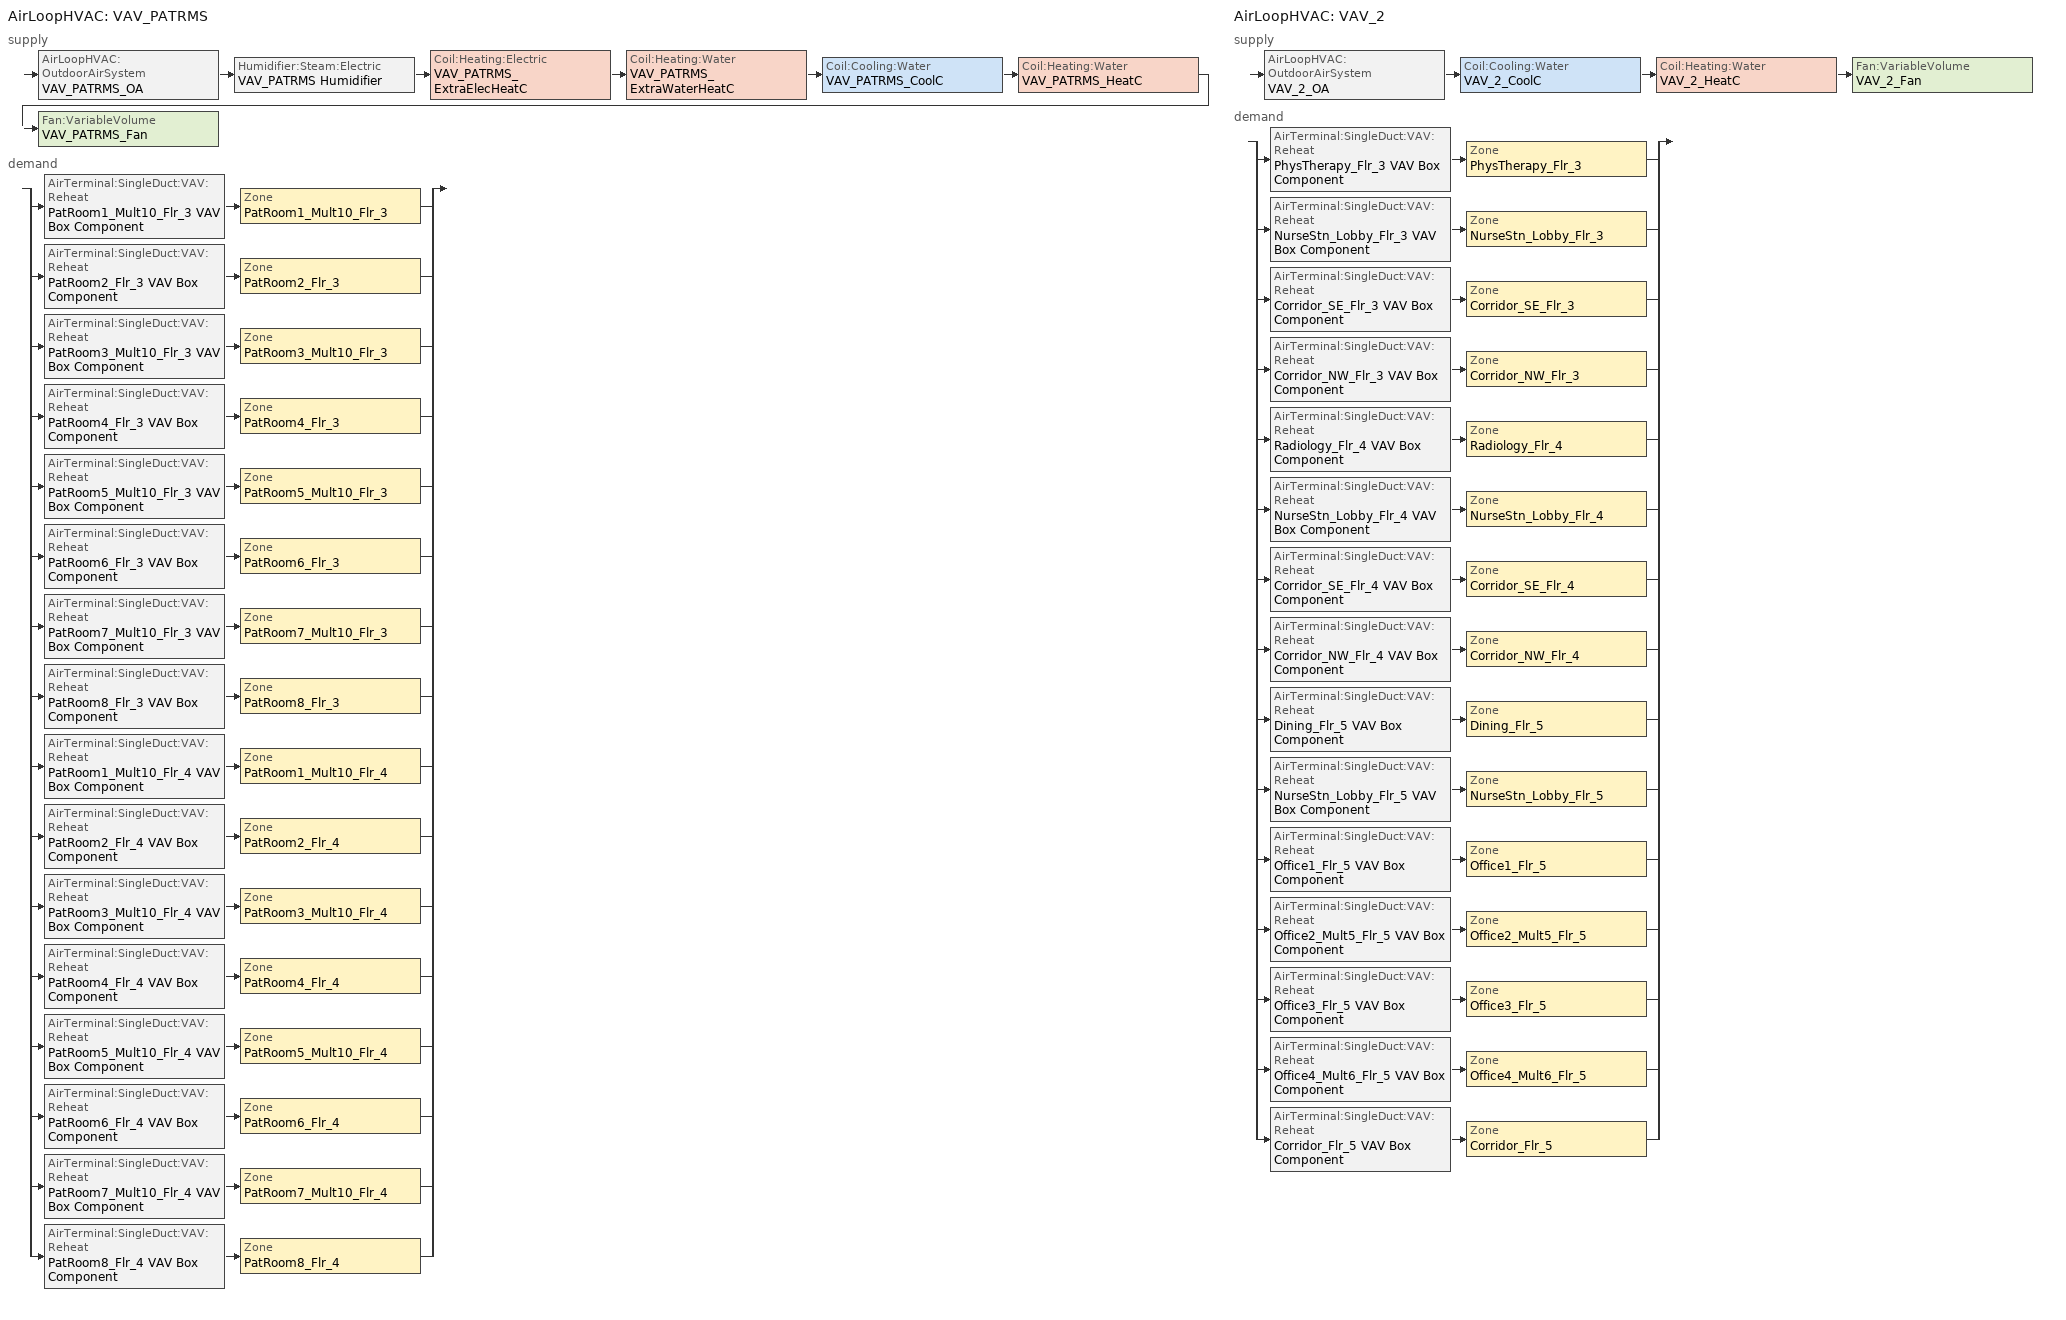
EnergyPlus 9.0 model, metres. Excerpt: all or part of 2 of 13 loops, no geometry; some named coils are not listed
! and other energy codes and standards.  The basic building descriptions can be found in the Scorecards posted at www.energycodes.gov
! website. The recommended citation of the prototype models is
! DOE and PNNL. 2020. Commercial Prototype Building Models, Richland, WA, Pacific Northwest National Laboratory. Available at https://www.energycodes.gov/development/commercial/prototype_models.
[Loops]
AirLoopHVAC 'VAV_PATRMS'
 supply: AirLoopHVAC:OutdoorAirSystem 'VAV_PATRMS_OA' > Humidifier:Steam:Electric 'VAV_PATRMS Humidifier' > Coil:Heating:Electric 'VAV_PATRMS_ExtraElecHeatC' > Coil:Heating:Water 'VAV_PATRMS_ExtraWaterHeatC' > Coil:Cooling:Water 'VAV_PATRMS_CoolC' > Coil:Heating:Water 'VAV_PATRMS_HeatC' > Fan:VariableVolume 'VAV_PATRMS_Fan'
 demand: split
  | AirTerminal:SingleDuct:VAV:Reheat 'PatRoom1_Mult10_Flr_3 VAV Box Component' > Zone 'PatRoom1_Mult10_Flr_3'
  | AirTerminal:SingleDuct:VAV:Reheat 'PatRoom2_Flr_3 VAV Box Component' > Zone 'PatRoom2_Flr_3'
  | AirTerminal:SingleDuct:VAV:Reheat 'PatRoom3_Mult10_Flr_3 VAV Box Component' > Zone 'PatRoom3_Mult10_Flr_3'
  | AirTerminal:SingleDuct:VAV:Reheat 'PatRoom4_Flr_3 VAV Box Component' > Zone 'PatRoom4_Flr_3'
  | AirTerminal:SingleDuct:VAV:Reheat 'PatRoom5_Mult10_Flr_3 VAV Box Component' > Zone 'PatRoom5_Mult10_Flr_3'
  | AirTerminal:SingleDuct:VAV:Reheat 'PatRoom6_Flr_3 VAV Box Component' > Zone 'PatRoom6_Flr_3'
  | AirTerminal:SingleDuct:VAV:Reheat 'PatRoom7_Mult10_Flr_3 VAV Box Component' > Zone 'PatRoom7_Mult10_Flr_3'
  | AirTerminal:SingleDuct:VAV:Reheat 'PatRoom8_Flr_3 VAV Box Component' > Zone 'PatRoom8_Flr_3'
  | AirTerminal:SingleDuct:VAV:Reheat 'PatRoom1_Mult10_Flr_4 VAV Box Component' > Zone 'PatRoom1_Mult10_Flr_4'
  | AirTerminal:SingleDuct:VAV:Reheat 'PatRoom2_Flr_4 VAV Box Component' > Zone 'PatRoom2_Flr_4'
  | AirTerminal:SingleDuct:VAV:Reheat 'PatRoom3_Mult10_Flr_4 VAV Box Component' > Zone 'PatRoom3_Mult10_Flr_4'
  | AirTerminal:SingleDuct:VAV:Reheat 'PatRoom4_Flr_4 VAV Box Component' > Zone 'PatRoom4_Flr_4'
  | AirTerminal:SingleDuct:VAV:Reheat 'PatRoom5_Mult10_Flr_4 VAV Box Component' > Zone 'PatRoom5_Mult10_Flr_4'
  | AirTerminal:SingleDuct:VAV:Reheat 'PatRoom6_Flr_4 VAV Box Component' > Zone 'PatRoom6_Flr_4'
  | AirTerminal:SingleDuct:VAV:Reheat 'PatRoom7_Mult10_Flr_4 VAV Box Component' > Zone 'PatRoom7_Mult10_Flr_4'
  | AirTerminal:SingleDuct:VAV:Reheat 'PatRoom8_Flr_4 VAV Box Component' > Zone 'PatRoom8_Flr_4'
AirLoopHVAC 'VAV_2'
 supply: AirLoopHVAC:OutdoorAirSystem 'VAV_2_OA' > Coil:Cooling:Water 'VAV_2_CoolC' > Coil:Heating:Water 'VAV_2_HeatC' > Fan:VariableVolume 'VAV_2_Fan'
 demand: split
  | AirTerminal:SingleDuct:VAV:Reheat 'PhysTherapy_Flr_3 VAV Box Component' > Zone 'PhysTherapy_Flr_3'
  | AirTerminal:SingleDuct:VAV:Reheat 'NurseStn_Lobby_Flr_3 VAV Box Component' > Zone 'NurseStn_Lobby_Flr_3'
  | AirTerminal:SingleDuct:VAV:Reheat 'Corridor_SE_Flr_3 VAV Box Component' > Zone 'Corridor_SE_Flr_3'
  | AirTerminal:SingleDuct:VAV:Reheat 'Corridor_NW_Flr_3 VAV Box Component' > Zone 'Corridor_NW_Flr_3'
  | AirTerminal:SingleDuct:VAV:Reheat 'Radiology_Flr_4 VAV Box Component' > Zone 'Radiology_Flr_4'
  | AirTerminal:SingleDuct:VAV:Reheat 'NurseStn_Lobby_Flr_4 VAV Box Component' > Zone 'NurseStn_Lobby_Flr_4'
  | AirTerminal:SingleDuct:VAV:Reheat 'Corridor_SE_Flr_4 VAV Box Component' > Zone 'Corridor_SE_Flr_4'
  | AirTerminal:SingleDuct:VAV:Reheat 'Corridor_NW_Flr_4 VAV Box Component' > Zone 'Corridor_NW_Flr_4'
  | AirTerminal:SingleDuct:VAV:Reheat 'Dining_Flr_5 VAV Box Component' > Zone 'Dining_Flr_5'
  | AirTerminal:SingleDuct:VAV:Reheat 'NurseStn_Lobby_Flr_5 VAV Box Component' > Zone 'NurseStn_Lobby_Flr_5'
  | AirTerminal:SingleDuct:VAV:Reheat 'Office1_Flr_5 VAV Box Component' > Zone 'Office1_Flr_5'
  | AirTerminal:SingleDuct:VAV:Reheat 'Office2_Mult5_Flr_5 VAV Box Component' > Zone 'Office2_Mult5_Flr_5'
  | AirTerminal:SingleDuct:VAV:Reheat 'Office3_Flr_5 VAV Box Component' > Zone 'Office3_Flr_5'
  | AirTerminal:SingleDuct:VAV:Reheat 'Office4_Mult6_Flr_5 VAV Box Component' > Zone 'Office4_Mult6_Flr_5'
  | AirTerminal:SingleDuct:VAV:Reheat 'Corridor_Flr_5 VAV Box Component' > Zone 'Corridor_Flr_5'
[Sizing:Zone] Zone Cooling Design Supply Air Temperature Input Method=SupplyAirTemperature; Zone Cooling Design Supply Air Temperature {C}=12.8; Zone Heating Design Supply Air Temperature Input Method=SupplyAirTemperature; Zone Heating Design Supply Air Temperature {C}=40; Zone Cooling Design Supply Air Humidity Ratio {kgWater/kgDryAir}=0.0085; Zone Heating Design Supply Air Humidity Ratio {kgWater/kgDryAir}=0.008; Cooling Design Air Flow Rate {m3/s}=0; Cooling Minimum Air Flow {m3/s}=0; Cooling Minimum Air Flow Fraction=0; Heating Design Air Flow Method=DesignDay; Heating Design Air Flow Rate {m3/s}=0
Name | Design Specification Outdoor Air Object | Cooling Design Air Flow Method | Cooling Minimum Air Flow per Zone Floor Area {m3/s-m2} | Design Specification Zone Air Distribution Object
PatRoom1_Mult10_Flr_3 | SZ DSOA PatRoom1_Mult10_Flr_3 | DesignDayWithLimit | 0.00711111
PatRoom2_Flr_3 | SZ DSOA PatRoom2_Flr_3 | DesignDayWithLimit | 0.00711111
PatRoom3_Mult10_Flr_3 | SZ DSOA PatRoom3_Mult10_Flr_3 | DesignDayWithLimit | 0.00711111
PatRoom4_Flr_3 | SZ DSOA PatRoom4_Flr_3 | DesignDayWithLimit | 0.00711111
PatRoom5_Mult10_Flr_3 | SZ DSOA PatRoom5_Mult10_Flr_3 | DesignDayWithLimit | 0.00711111
PhysTherapy_Flr_3 | SZ DSOA PhysTherapy_Flr_3 | DesignDay |  | VAV_Zone_AirDistribution
PatRoom6_Flr_3 | SZ DSOA PatRoom6_Flr_3 | DesignDayWithLimit | 0.00711111
PatRoom7_Mult10_Flr_3 | SZ DSOA PatRoom7_Mult10_Flr_3 | DesignDayWithLimit | 0.00711111
PatRoom8_Flr_3 | SZ DSOA PatRoom8_Flr_3 | DesignDayWithLimit | 0.00711111
NurseStn_Lobby_Flr_3 | SZ DSOA NurseStn_Lobby_Flr_3 | DesignDay |  | VAV_Zone_AirDistribution
Corridor_SE_Flr_3 | SZ DSOA Corridor_SE_Flr_3 | DesignDay |  | VAV_Zone_AirDistribution
Corridor_NW_Flr_3 | SZ DSOA Corridor_NW_Flr_3 | DesignDay |  | VAV_Zone_AirDistribution
PatRoom1_Mult10_Flr_4 | SZ DSOA PatRoom1_Mult10_Flr_4 | DesignDayWithLimit | 0.00711111
PatRoom2_Flr_4 | SZ DSOA PatRoom2_Flr_4 | DesignDayWithLimit | 0.00711111
PatRoom3_Mult10_Flr_4 | SZ DSOA PatRoom3_Mult10_Flr_4 | DesignDayWithLimit | 0.00711111
PatRoom4_Flr_4 | SZ DSOA PatRoom4_Flr_4 | DesignDayWithLimit | 0.00711111
PatRoom5_Mult10_Flr_4 | SZ DSOA PatRoom5_Mult10_Flr_4 | DesignDayWithLimit | 0.00711111
Radiology_Flr_4 | SZ DSOA Radiology_Flr_4 | DesignDay |  | VAV_Zone_AirDistribution
PatRoom6_Flr_4 | SZ DSOA PatRoom6_Flr_4 | DesignDayWithLimit | 0.00711111
PatRoom7_Mult10_Flr_4 | SZ DSOA PatRoom7_Mult10_Flr_4 | DesignDayWithLimit | 0.00711111
PatRoom8_Flr_4 | SZ DSOA PatRoom8_Flr_4 | DesignDayWithLimit | 0.00711111
NurseStn_Lobby_Flr_4 | SZ DSOA NurseStn_Lobby_Flr_4 | DesignDay |  | VAV_Zone_AirDistribution
Corridor_SE_Flr_4 | SZ DSOA Corridor_SE_Flr_4 | DesignDay |  | VAV_Zone_AirDistribution
Corridor_NW_Flr_4 | SZ DSOA Corridor_NW_Flr_4 | DesignDay |  | VAV_Zone_AirDistribution
Dining_Flr_5 | SZ DSOA Dining_Flr_5 | DesignDay |  | VAV_Zone_AirDistribution
NurseStn_Lobby_Flr_5 | SZ DSOA NurseStn_Lobby_Flr_5 | DesignDay |  | VAV_Zone_AirDistribution
Office1_Flr_5 | SZ DSOA Office1_Flr_5 | DesignDay |  | VAV_Zone_AirDistribution
Office2_Mult5_Flr_5 | SZ DSOA Office2_Mult5_Flr_5 | DesignDay |  | VAV_Zone_AirDistribution
Office3_Flr_5 | SZ DSOA Office3_Flr_5 | DesignDay |  | VAV_Zone_AirDistribution
Office4_Mult6_Flr_5 | SZ DSOA Office4_Mult6_Flr_5 | DesignDay |  | VAV_Zone_AirDistribution
Corridor_Flr_5 | SZ DSOA Corridor_Flr_5 | DesignDay |  | VAV_Zone_AirDistribution
[DesignSpecification:OutdoorAir]
Name | Outdoor Air Method | Outdoor Air Flow per Zone Floor Area {m3/s-m2} | Outdoor Air Flow per Zone {m3/s} | Outdoor Air Flow per Person {m3/s-person}
SZ DSOA PatRoom1_Mult10_Flr_3; SZ DSOA PatRoom2_Flr_3; SZ DSOA PatRoom3_Mult10_Flr_3; SZ DSOA PatRoom4_Flr_3; SZ DSOA PatRoom5_Mult10_Flr_3; SZ DSOA PatRoom6_Flr_3; SZ DSOA PatRoom7_Mult10_Flr_3; SZ DSOA PatRoom8_Flr_3; SZ DSOA PatRoom1_Mult10_Flr_4; SZ DSOA PatRoom2_Flr_4; SZ DSOA PatRoom3_Mult10_Flr_4; SZ DSOA PatRoom4_Flr_4; SZ DSOA PatRoom5_Mult10_Flr_4; SZ DSOA PatRoom6_Flr_4; SZ DSOA PatRoom7_Mult10_Flr_4; SZ DSOA PatRoom8_Flr_4 | Flow/Area | 0.00237024 | 0
SZ DSOA PhysTherapy_Flr_3; SZ DSOA Radiology_Flr_4 | Flow/Area | 0.000380976 | 0
SZ DSOA NurseStn_Lobby_Flr_3; SZ DSOA NurseStn_Lobby_Flr_4; SZ DSOA NurseStn_Lobby_Flr_5 | Flow/Area | 0.000338645 | 0
SZ DSOA Corridor_SE_Flr_3; SZ DSOA Corridor_NW_Flr_3; SZ DSOA Corridor_SE_Flr_4; SZ DSOA Corridor_NW_Flr_4; SZ DSOA Corridor_Flr_5 | Flow/Area | 0.000304781 | 0
SZ DSOA Dining_Flr_5 | Flow/Area | 0.00129532 | 0
SZ DSOA Office1_Flr_5; SZ DSOA Office2_Mult5_Flr_5; SZ DSOA Office3_Flr_5; SZ DSOA Office4_Mult6_Flr_5 | Flow/Area | 0.00048257 | 0
CM DSOA Phystherapy_Flr_3; CM DSOA Radiology_Flr_4 | Sum | 0.000380976 |  | 1e-08
CM DSOA Nursestn_Lobby_Flr_3; CM DSOA Nursestn_Lobby_Flr_4; CM DSOA Nursestn_Lobby_Flr_5 | Sum | 0.000338645 |  | 1e-08
CM DSOA Corridor_Se_Flr_3; CM DSOA Corridor_Nw_Flr_3; CM DSOA Corridor_Se_Flr_4; CM DSOA Corridor_Nw_Flr_4; CM DSOA Corridor_Flr_5 | Sum | 0.000304781 |  | 1e-08
CM DSOA Dining_Flr_5 | Sum | 0.00129532 |  | 1e-08
CM DSOA Office1_Flr_5; CM DSOA Office2_Mult5_Flr_5; CM DSOA Office3_Flr_5; CM DSOA Office4_Mult6_Flr_5 | Sum | 0.00048257 |  | 1e-08
[DesignSpecification:ZoneAirDistribution] Zone Air Distribution Effectiveness in Cooling Mode=1; Zone Air Distribution Effectiveness in Heating Mode=1
Name | Minimum Zone Ventilation Efficiency
VAV_Zone_AirDistribution | 0.6
CM DSZAD Phystherapy_Flr_3; CM DSZAD Nursestn_Lobby_Flr_3; CM DSZAD Corridor_Se_Flr_3; CM DSZAD Corridor_Nw_Flr_3; CM DSZAD Radiology_Flr_4; CM DSZAD Nursestn_Lobby_Flr_4; CM DSZAD Corridor_Se_Flr_4; CM DSZAD Corridor_Nw_Flr_4; CM DSZAD Dining_Flr_5; CM DSZAD Nursestn_Lobby_Flr_5; CM DSZAD Office1_Flr_5; CM DSZAD Office2_Mult5_Flr_5; CM DSZAD Office3_Flr_5; CM DSZAD Office4_Mult6_Flr_5; CM DSZAD Corridor_Flr_5
[Sizing:System] Type of Load to Size On=Sensible; Preheat Design Temperature {C}=7; Preheat Design Humidity Ratio {kgWater/kgDryAir}=0.008; Precool Design Temperature {C}=12.8; Precool Design Humidity Ratio {kgWater/kgDryAir}=0.008; Central Cooling Design Supply Air Temperature {C}=12.8; Central Heating Design Supply Air Temperature {C}=12.8; 100% Outdoor Air in Cooling=No; 100% Outdoor Air in Heating=No; Central Cooling Design Supply Air Humidity Ratio {kgWater/kgDryAir}=0.0085; Central Heating Design Supply Air Humidity Ratio {kgWater/kgDryAir}=0.008; Cooling Supply Air Flow Rate Method=DesignDay; Cooling Supply Air Flow Rate {m3/s}=0; Heating Supply Air Flow Rate Method=DesignDay; Heating Supply Air Flow Rate {m3/s}=0; System Outdoor Air Method=ZoneSum
Name | Design Outdoor Air Flow Rate {m3/s} | Central Heating Maximum System Air Flow Ratio | Type of Zone Sum to Use
VAV_PATRMS | AUTOSIZE | 0.5 | NonCoincident
VAV_2 | 5.59925 | 0.3 | Coincident
[AirLoopHVAC] Design Supply Air Flow Rate {m3/s}=AUTOSIZE
VAV_PATRMS; VAV_2
[SetpointManager:Scheduled] Control Variable=Temperature; Setpoint Node or NodeList=VAV_2 Supply Equipment Outlet Node
Name | Schedule
VAV_2_CoolC SAT Manager | Cool-Supply-Air-Temp-Sch
VAV_2_HeatC SAT Manager | Heat-Supply-Air-Temp-Sch
[SetpointManager:MixedAir] Control Variable=Temperature
Name | Setpoint Node or NodeList
VAV_PATRMS_ExtraElecHeatC Air Temp Manager | VAV_PATRMS ExtraElecHeatC-VAV_PATRMS_ExtraWaterHeatCNode
VAV_PATRMS_ExtraWaterHeatC Air Temp Manager | VAV_PATRMS ExtraWaterHeatC-VAV_PATRMS_CoolCNode
VAV_PATRMS_CoolC SAT Manager | VAV_PATRMS_CoolC-VAV_PATRMS_HeatCNode
VAV_PATRMS_OAMixed Air Temp Manager | VAV_PATRMS_OA-VAV_PATRMS HumidifierNode
VAV_2_CoolC SAT Manager | VAV_2_CoolC-VAV_2_HeatCNode
VAV_2_HeatC SAT Manager | VAV_2_HeatC-VAV_2_FanNode
VAV_2_OAMixed Air Temp Manager | VAV_2_OA-VAV_2_CoolCNode
[SetpointManager:MultiZone:Humidity:Minimum]
VAV_PATRMS Humidifier HUMRAT setpoint: HVAC Air Loop=VAV_PATRMS; Setpoint Node or NodeList=VAV_PATRMS Humidifier-VAV_PATRMS_ExtraElecHeatCNode
[SetpointManager:MultiZone:Humidity:Maximum]
VAV_PATRMS_CoolC HUMRAT setpoint: HVAC Air Loop=VAV_PATRMS; Setpoint Node or NodeList=VAV_PATRMS_CoolC-VAV_PATRMS_HeatCNode
[SetpointManager:OutdoorAirPretreat]
PATRMS Heat Exhchanger Supply Air Temp Manager: Control Variable=Temperature; Minimum Setpoint Temperature {C}=-99; Maximum Setpoint Temperature {C}=99; Minimum Setpoint Humidity Ratio {kgWater/kgDryAir}=0.00001; Maximum Setpoint Humidity Ratio {kgWater/kgDryAir}=1; Setpoint Node or NodeList=PATRMS Heat Recovery Outlet Node
[Controller:WaterCoil] Actuator Variable=Flow; Maximum Actuated Flow {m3/s}=AUTOSIZE; Minimum Actuated Flow {m3/s}=0
Name | Control Variable | Action | Controller Convergence Tolerance {deltaC}
VAV_PATRMS_ExtraWaterHeatC_Controller; VAV_PATRMS_HeatC_Controller; VAV_2_HeatC_Controller | Temperature | Normal | 0.0001
VAV_PATRMS_CoolC_Controller | TemperatureAndHumidityRatio | Reverse
VAV_2_CoolC_Controller | Temperature | Reverse
[Controller:OutdoorAir] Maximum Outdoor Air Flow Rate {m3/s}=AUTOSIZE; Economizer Control Type=NoEconomizer; Economizer Control Action Type=ModulateFlow; Lockout Type,                !- Lockout Type=LockoutWithHeating; Minimum Limit Type=FixedMinimum; Minimum Outdoor Air Schedule=MinOA_Sched
Name | Minimum Outdoor Air Flow Rate {m3/s} | Minimum Fraction of Outdoor Air Schedule | Heat Recovery Bypass Control Type | Minimum Outdoor Air Flow Rate {m3/s}                        !- Minimum Outdoor Air Flow Rate {m3/s} | Mechanical Ventilation Controller
VAV_PATRMS_OA_Controller | AUTOSIZE | VAV_PATRMS_OAminOAFracSchedule | BypassWhenOAFlowGreaterThanMinimum
VAV_2_OA_Controller |  | BLDG_OA_FRAC_SCH |  | 0 | VAV_2_DCV
[Zone equipment]
PatRoom1_Mult10_Flr_3: PatRoom1_Mult10_Flr_3 VAV Box Component
PatRoom2_Flr_3: PatRoom2_Flr_3 VAV Box Component
PatRoom3_Mult10_Flr_3: PatRoom3_Mult10_Flr_3 VAV Box Component
PatRoom4_Flr_3: PatRoom4_Flr_3 VAV Box Component
PatRoom5_Mult10_Flr_3: PatRoom5_Mult10_Flr_3 VAV Box Component
PhysTherapy_Flr_3: PhysTherapy_Flr_3 VAV Box Component
PatRoom6_Flr_3: PatRoom6_Flr_3 VAV Box Component
PatRoom7_Mult10_Flr_3: PatRoom7_Mult10_Flr_3 VAV Box Component
PatRoom8_Flr_3: PatRoom8_Flr_3 VAV Box Component
NurseStn_Lobby_Flr_3: NurseStn_Lobby_Flr_3 VAV Box Component
Corridor_SE_Flr_3: Corridor_SE_Flr_3 VAV Box Component
Corridor_NW_Flr_3: Corridor_NW_Flr_3 VAV Box Component
PatRoom1_Mult10_Flr_4: PatRoom1_Mult10_Flr_4 VAV Box Component
PatRoom2_Flr_4: PatRoom2_Flr_4 VAV Box Component
PatRoom3_Mult10_Flr_4: PatRoom3_Mult10_Flr_4 VAV Box Component
PatRoom4_Flr_4: PatRoom4_Flr_4 VAV Box Component
PatRoom5_Mult10_Flr_4: PatRoom5_Mult10_Flr_4 VAV Box Component
Radiology_Flr_4: Radiology_Flr_4 VAV Box Component
PatRoom6_Flr_4: PatRoom6_Flr_4 VAV Box Component
PatRoom7_Mult10_Flr_4: PatRoom7_Mult10_Flr_4 VAV Box Component
PatRoom8_Flr_4: PatRoom8_Flr_4 VAV Box Component
NurseStn_Lobby_Flr_4: NurseStn_Lobby_Flr_4 VAV Box Component
Corridor_SE_Flr_4: Corridor_SE_Flr_4 VAV Box Component
Corridor_NW_Flr_4: Corridor_NW_Flr_4 VAV Box Component
Dining_Flr_5: Dining_Flr_5 Dummy Exhaust Fan, Dining_Flr_5 VAV Box Component
NurseStn_Lobby_Flr_5: NurseStn_Lobby_Flr_5 Dummy Exhaust Fan, NurseStn_Lobby_Flr_5 VAV Box Component
Office1_Flr_5: Office1_Flr_5 Dummy Exhaust Fan, Office1_Flr_5 VAV Box Component
Office2_Mult5_Flr_5: Office2_Mult5_Flr_5 Dummy Exhaust Fan, Office2_Mult5_Flr_5 VAV Box Component
Office3_Flr_5: Office3_Flr_5 Dummy Exhaust Fan, Office3_Flr_5 VAV Box Component
Office4_Mult6_Flr_5: Office4_Mult6_Flr_5 Dummy Exhaust Fan, Office4_Mult6_Flr_5 VAV Box Component
Corridor_Flr_5: Corridor_Flr_5 Dummy Exhaust Fan, Corridor_Flr_5 VAV Box Component
[AirTerminal:SingleDuct:VAV:Reheat] Availability Schedule=ALWAYS_ON; Maximum Air Flow Rate {m3/s}=AUTOSIZE; Zone Minimum Air Flow Input Method=Constant; Maximum Hot Water or Steam Flow Rate {m3/s}=AUTOSIZE; Minimum Hot Water or Steam Flow Rate {m3/s}=0; Convergence Tolerance=0.001; Damper Heating Action=ReverseWithLimits; Maximum Flow Fraction During Reheat=0.5; Maximum Reheat Air Temperature {C}=40
Name | Constant Minimum Air Flow Fraction | Reheat Coil
PatRoom1_Mult10_Flr_3 VAV Box Component | 0.5 | PatRoom1_Mult10_Flr_3 VAV Box Reheat Coil
PatRoom2_Flr_3 VAV Box Component | 0.5 | PatRoom2_Flr_3 VAV Box Reheat Coil
PatRoom3_Mult10_Flr_3 VAV Box Component | 0.5 | PatRoom3_Mult10_Flr_3 VAV Box Reheat Coil
PatRoom4_Flr_3 VAV Box Component | 0.5 | PatRoom4_Flr_3 VAV Box Reheat Coil
PatRoom5_Mult10_Flr_3 VAV Box Component | 0.5 | PatRoom5_Mult10_Flr_3 VAV Box Reheat Coil
PatRoom6_Flr_3 VAV Box Component | 0.5 | PatRoom6_Flr_3 VAV Box Reheat Coil
PatRoom7_Mult10_Flr_3 VAV Box Component | 0.5 | PatRoom7_Mult10_Flr_3 VAV Box Reheat Coil
PatRoom8_Flr_3 VAV Box Component | 0.5 | PatRoom8_Flr_3 VAV Box Reheat Coil
PatRoom1_Mult10_Flr_4 VAV Box Component | 0.5 | PatRoom1_Mult10_Flr_4 VAV Box Reheat Coil
PatRoom2_Flr_4 VAV Box Component | 0.5 | PatRoom2_Flr_4 VAV Box Reheat Coil
PatRoom3_Mult10_Flr_4 VAV Box Component | 0.5 | PatRoom3_Mult10_Flr_4 VAV Box Reheat Coil
PatRoom4_Flr_4 VAV Box Component | 0.5 | PatRoom4_Flr_4 VAV Box Reheat Coil
PatRoom5_Mult10_Flr_4 VAV Box Component | 0.5 | PatRoom5_Mult10_Flr_4 VAV Box Reheat Coil
PatRoom6_Flr_4 VAV Box Component | 0.5 | PatRoom6_Flr_4 VAV Box Reheat Coil
PatRoom7_Mult10_Flr_4 VAV Box Component | 0.5 | PatRoom7_Mult10_Flr_4 VAV Box Reheat Coil
PatRoom8_Flr_4 VAV Box Component | 0.5 | PatRoom8_Flr_4 VAV Box Reheat Coil
PhysTherapy_Flr_3 VAV Box Component | 0.319 | PhysTherapy_Flr_3 VAV Box Reheat Coil
NurseStn_Lobby_Flr_3 VAV Box Component | 0.355 | NurseStn_Lobby_Flr_3 VAV Box Reheat Coil
Corridor_SE_Flr_3 VAV Box Component | 0.55 | Corridor_SE_Flr_3 VAV Box Reheat Coil
Corridor_NW_Flr_3 VAV Box Component | 0.542 | Corridor_NW_Flr_3 VAV Box Reheat Coil
Radiology_Flr_4 VAV Box Component | 0.2 | Radiology_Flr_4 VAV Box Reheat Coil
NurseStn_Lobby_Flr_4 VAV Box Component | 0.33 | NurseStn_Lobby_Flr_4 VAV Box Reheat Coil
Corridor_SE_Flr_4 VAV Box Component | 0.494 | Corridor_SE_Flr_4 VAV Box Reheat Coil
Corridor_NW_Flr_4 VAV Box Component | 0.491 | Corridor_NW_Flr_4 VAV Box Reheat Coil
Dining_Flr_5 VAV Box Component | 0.701 | Dining_Flr_5 VAV Box Reheat Coil
NurseStn_Lobby_Flr_5 VAV Box Component | 0.234 | NurseStn_Lobby_Flr_5 VAV Box Reheat Coil
Office1_Flr_5 VAV Box Component | 0.2 | Office1_Flr_5 VAV Box Reheat Coil
Office2_Mult5_Flr_5 VAV Box Component | 0.287 | Office2_Mult5_Flr_5 VAV Box Reheat Coil
Office3_Flr_5 VAV Box Component | 0.2 | Office3_Flr_5 VAV Box Reheat Coil
Office4_Mult6_Flr_5 VAV Box Component | 0.2 | Office4_Mult6_Flr_5 VAV Box Reheat Coil
Corridor_Flr_5 VAV Box Component | 0.294 | Corridor_Flr_5 VAV Box Reheat Coil
[ZoneControl:Thermostat] Control Type Schedule=Dual Zone Control Type Sched
Name | Zone or ZoneList | Control 1
PatRoom1_Mult10_Flr_3 Thermostat | PatRoom1_Mult10_Flr_3 | PatRoom1_Mult10_Flr_3 DualSPSched
PatRoom2_Flr_3 Thermostat | PatRoom2_Flr_3 | PatRoom2_Flr_3 DualSPSched
PatRoom3_Mult10_Flr_3 Thermostat | PatRoom3_Mult10_Flr_3 | PatRoom3_Mult10_Flr_3 DualSPSched
PatRoom4_Flr_3 Thermostat | PatRoom4_Flr_3 | PatRoom4_Flr_3 DualSPSched
PatRoom5_Mult10_Flr_3 Thermostat | PatRoom5_Mult10_Flr_3 | PatRoom5_Mult10_Flr_3 DualSPSched
PhysTherapy_Flr_3 Thermostat | PhysTherapy_Flr_3 | PhysTherapy_Flr_3 DualSPSched
PatRoom6_Flr_3 Thermostat | PatRoom6_Flr_3 | PatRoom6_Flr_3 DualSPSched
PatRoom7_Mult10_Flr_3 Thermostat | PatRoom7_Mult10_Flr_3 | PatRoom7_Mult10_Flr_3 DualSPSched
PatRoom8_Flr_3 Thermostat | PatRoom8_Flr_3 | PatRoom8_Flr_3 DualSPSched
NurseStn_Lobby_Flr_3 Thermostat | NurseStn_Lobby_Flr_3 | NurseStn_Lobby_Flr_3 DualSPSched
Corridor_SE_Flr_3 Thermostat | Corridor_SE_Flr_3 | Corridor_SE_Flr_3 DualSPSched
Corridor_NW_Flr_3 Thermostat | Corridor_NW_Flr_3 | Corridor_NW_Flr_3 DualSPSched
PatRoom1_Mult10_Flr_4 Thermostat | PatRoom1_Mult10_Flr_4 | PatRoom1_Mult10_Flr_4 DualSPSched
PatRoom2_Flr_4 Thermostat | PatRoom2_Flr_4 | PatRoom2_Flr_4 DualSPSched
PatRoom3_Mult10_Flr_4 Thermostat | PatRoom3_Mult10_Flr_4 | PatRoom3_Mult10_Flr_4 DualSPSched
PatRoom4_Flr_4 Thermostat | PatRoom4_Flr_4 | PatRoom4_Flr_4 DualSPSched
PatRoom5_Mult10_Flr_4 Thermostat | PatRoom5_Mult10_Flr_4 | PatRoom5_Mult10_Flr_4 DualSPSched
Radiology_Flr_4 Thermostat | Radiology_Flr_4 | Radiology_Flr_4 DualSPSched
PatRoom6_Flr_4 Thermostat | PatRoom6_Flr_4 | PatRoom6_Flr_4 DualSPSched
PatRoom7_Mult10_Flr_4 Thermostat | PatRoom7_Mult10_Flr_4 | PatRoom7_Mult10_Flr_4 DualSPSched
PatRoom8_Flr_4 Thermostat | PatRoom8_Flr_4 | PatRoom8_Flr_4 DualSPSched
NurseStn_Lobby_Flr_4 Thermostat | NurseStn_Lobby_Flr_4 | NurseStn_Lobby_Flr_4 DualSPSched
Corridor_SE_Flr_4 Thermostat | Corridor_SE_Flr_4 | Corridor_SE_Flr_4 DualSPSched
Corridor_NW_Flr_4 Thermostat | Corridor_NW_Flr_4 | Corridor_NW_Flr_4 DualSPSched
Dining_Flr_5 Thermostat | Dining_Flr_5 | Dining_Flr_5 DualSPSched
NurseStn_Lobby_Flr_5 Thermostat | NurseStn_Lobby_Flr_5 | NurseStn_Lobby_Flr_5 DualSPSched
Office1_Flr_5 Thermostat | Office1_Flr_5 | Office1_Flr_5 DualSPSched
Office2_Mult5_Flr_5 Thermostat | Office2_Mult5_Flr_5 | Office2_Mult5_Flr_5 DualSPSched
Office3_Flr_5 Thermostat | Office3_Flr_5 | Office3_Flr_5 DualSPSched
Office4_Mult6_Flr_5 Thermostat | Office4_Mult6_Flr_5 | Office4_Mult6_Flr_5 DualSPSched
Corridor_Flr_5 Thermostat | Corridor_Flr_5 | Corridor_Flr_5 DualSPSched
[ThermostatSetpoint:DualSetpoint] Heating Setpoint Temperature Schedule=HtgSetP_Sch; Cooling Setpoint Temperature Schedule=ClgSetP_Sch
PatRoom1_Mult10_Flr_3 DualSPSched; PatRoom2_Flr_3 DualSPSched; PatRoom3_Mult10_Flr_3 DualSPSched; PatRoom4_Flr_3 DualSPSched; PatRoom5_Mult10_Flr_3 DualSPSched; PhysTherapy_Flr_3 DualSPSched; PatRoom6_Flr_3 DualSPSched; PatRoom7_Mult10_Flr_3 DualSPSched; PatRoom8_Flr_3 DualSPSched; NurseStn_Lobby_Flr_3 DualSPSched; Corridor_SE_Flr_3 DualSPSched; Corridor_NW_Flr_3 DualSPSched; PatRoom1_Mult10_Flr_4 DualSPSched; PatRoom2_Flr_4 DualSPSched; PatRoom3_Mult10_Flr_4 DualSPSched; PatRoom4_Flr_4 DualSPSched; PatRoom5_Mult10_Flr_4 DualSPSched; Radiology_Flr_4 DualSPSched; PatRoom6_Flr_4 DualSPSched; PatRoom7_Mult10_Flr_4 DualSPSched; PatRoom8_Flr_4 DualSPSched; NurseStn_Lobby_Flr_4 DualSPSched; Corridor_SE_Flr_4 DualSPSched; Corridor_NW_Flr_4 DualSPSched; Dining_Flr_5 DualSPSched; NurseStn_Lobby_Flr_5 DualSPSched; Office1_Flr_5 DualSPSched; Office2_Mult5_Flr_5 DualSPSched; Office3_Flr_5 DualSPSched; Office4_Mult6_Flr_5 DualSPSched; Corridor_Flr_5 DualSPSched
[Coil:Cooling:Water] Availability Schedule=ALWAYS_ON; Design Water Flow Rate {m3/s}=AUTOSIZE; Design Air Flow Rate {m3/s}=AUTOSIZE; Design Inlet Water Temperature {C}=AUTOSIZE; Design Inlet Air Temperature {C}=AUTOSIZE; Design Outlet Air Temperature {C}=AUTOSIZE; Design Inlet Air Humidity Ratio {kgWater/kgDryAir}=AUTOSIZE; Design Outlet Air Humidity Ratio {kgWater/kgDryAir}=AUTOSIZE; Type of Analysis=SimpleAnalysis; Heat Exchanger Configuration=CrossFlow
VAV_PATRMS_CoolC; VAV_2_CoolC
[Coil:Heating:Water] Rated Inlet Water Temperature {C}=82; Rated Outlet Water Temperature {C}=71
Name | Availability Schedule | Performance Input Method | Rated Capacity {W} | Rated Inlet Air Temperature {C} | Rated Outlet Air Temperature {C} | Rated Ratio for Air and Water Convection | U-Factor Times Area Value {W/K} | Maximum Water Flow Rate {m3/s}
VAV_PATRMS_ExtraWaterHeatC | Patrms_ExtraWaterHeatC_Sch | NominalCapacity | autosize | 16.6 | 32.2 | 0.5
VAV_PATRMS_HeatC; VAV_2_HeatC | ALWAYS_ON | UFactorTimesAreaAndDesignWaterFlowRate | AUTOSIZE | 12.8 | 40 |  | AUTOSIZE | AUTOSIZE
[Coil:Heating:Electric]
VAV_PATRMS_ExtraElecHeatC: Availability Schedule=Patrms_ExtraElecHeatC_Sch; Efficiency=1; Nominal Capacity {W}=10000000
[Humidifier:Steam:Electric]
VAV_PATRMS Humidifier: Availability Schedule=ALWAYS_ON; Rated Capacity {m3/s}=3.72E-5; Rated Power {W}=100000; Rated Fan Power {W}=0; Standby Power {W}=0
[Fan:VariableVolume] Availability Schedule=HVACOperationSchd; Pressure Rise {Pa}=1314.72; Maximum Flow Rate {m3/s}=AUTOSIZE; Motor In Airstream Fraction=1; Fan Power Coefficient 1=0.0408; Fan Power Coefficient 2=0.088; Fan Power Coefficient 3=-0.0729; Fan Power Coefficient 4=0.9437; Fan Power Coefficient 5=0
Name | Fan Total Efficiency | Fan Power Minimum Flow Rate Input Method | Fan Power Minimum Flow Fraction | Motor Efficiency | Fan Power Minimum Air Flow Rate {m3/s}
VAV_2_Fan | 0.6175 | Fraction | 0.25 | 0.95
VAV_PATRMS_Fan | 0.61425 | FixedFlowRate |  | 0.945 | 0
[Fan:ZoneExhaust] Availability Schedule=Kitchen_Exhaust_SCH; Fan Total Efficiency=1; Pressure Rise {Pa}=0
Name | Maximum Flow Rate {m3/s}
Dining_Flr_5 Dummy Exhaust Fan | 0.902364
NurseStn_Lobby_Flr_5 Dummy Exhaust Fan | 0.352073
Office1_Flr_5 Dummy Exhaust Fan; Office2_Mult5_Flr_5 Dummy Exhaust Fan; Office3_Flr_5 Dummy Exhaust Fan | 0.0335083
Office4_Mult6_Flr_5 Dummy Exhaust Fan | 0.00660726
Corridor_Flr_5 Dummy Exhaust Fan | 0.152911
[HeatExchanger:AirToAir:SensibleAndLatent]
PATRMS OA Heat Recovery: Availability Schedule=Always_On; Nominal Supply Air Flow Rate {m3/s}=AUTOSIZE; Sensible Effectiveness at 100% Heating Air Flow=0.7; Latent Effectiveness at 100% Heating Air Flow=0.6; Sensible Effectiveness at 75% Heating Air Flow=0.7; Latent Effectiveness at 75% Heating Air Flow=0.6; Sensible Effectiveness at 100% Cooling Air Flow=0.75; Latent Effectiveness at 100% Cooling Air Flow=0.6; Sensible Effectiveness at 75% Cooling Air Flow=0.75; Latent Effectiveness at 75% Cooling Air Flow=0.6; Nominal Electric Power {W}=3273.23; Supply Air Outlet Temperature Control=Yes; Heat Exchanger Type=Rotary; Frost Control Type=ExhaustOnly; Threshold Temperature {C}=-23.3; Initial Defrost Time Fraction=0.167; Rate of Defrost Time Fraction Increase {1/K}=1.44
[EnergyManagementSystem:Sensor]
Name | Output:Variable or Output:Meter Index Key | Output:Variable or Output:Meter
Patrms_Humidifier_Status | VAV_PATRMS Humidifier | Humidifier Water Volume Flow Rate
Patrms_HeatC_Status | VAV_PATRMS_HeatC | Heating Coil Heating Rate
Patrms_AfterHumidifier_Temp | VAV_PATRMS Humidifier-VAV_PATRMS_ExtraElecHeatCNode | System Node Temperature
Patrms_AfterElecHeatC_Temp | VAV_PATRMS EXTRAELECHEATC-VAV_PATRMS_EXTRAWATERHEATCNODE | System Node Temperature
[EnergyManagementSystem:Actuator] Actuated Component Type=System Node Setpoint; Actuated Component Control Type=Temperature Setpoint
Name | Actuated Component Unique
Patrms_ExtraElecHeatC_SP | VAV_PATRMS EXTRAELECHEATC-VAV_PATRMS_EXTRAWATERHEATCNODE
Patrms_ExtraWaterHeatC_SP | VAV_PATRMS ExtraWaterHeatC-VAV_PATRMS_CoolCNode
[EnergyManagementSystem:OutputVariable] Type of Data in Variable=Averaged; Update Frequency=SystemTimeStep
Name | EMS Variable
Patrms_ExtraElecHeatC_SP | Patrms_ExtraElecHeatC_SP
Patrms_ExtraWaterHeatC_SP | Patrms_ExtraWaterHeatC_SP
[EnergyManagementSystem:InternalVariable]
Patrms_FanDesignMass: Internal Data Index Key=VAV_PATRMS_Fan; Internal Data Type=Fan Maximum Mass Flow Rate
[Controller:MechanicalVentilation]
VAV_2_DCV: Availability Schedule=BLDG_OA_FRAC_SCH; Demand Controlled Ventilation=Yes; System Outdoor Air Method=VentilationRateProcedure; Zone 1=Phystherapy_Flr_3; Design Specification Outdoor Air Object Name 1=CM DSOA Phystherapy_Flr_3; Design Specification Zone Air Distribution Object Name 1=CM DSZAD Phystherapy_Flr_3; Zone 2=Nursestn_Lobby_Flr_3; Design Specification Outdoor Air Object Name 2=CM DSOA Nursestn_Lobby_Flr_3; Design Specification Zone Air Distribution Object Name 2=CM DSZAD Nursestn_Lobby_Flr_3; Zone 3=Corridor_Se_Flr_3; Design Specification Outdoor Air Object Name 3=CM DSOA Corridor_Se_Flr_3; Design Specification Zone Air Distribution Object Name 3=CM DSZAD Corridor_Se_Flr_3; Zone 4=Corridor_Nw_Flr_3; Design Specification Outdoor Air Object Name 4=CM DSOA Corridor_Nw_Flr_3; Design Specification Zone Air Distribution Object Name 4=CM DSZAD Corridor_Nw_Flr_3; Zone 5=Radiology_Flr_4; Design Specification Outdoor Air Object Name 5=CM DSOA Radiology_Flr_4; Design Specification Zone Air Distribution Object Name 5=CM DSZAD Radiology_Flr_4; Zone 6=Nursestn_Lobby_Flr_4; Design Specification Outdoor Air Object Name 6=CM DSOA Nursestn_Lobby_Flr_4; Design Specification Zone Air Distribution Object Name 6=CM DSZAD Nursestn_Lobby_Flr_4; Zone 7=Corridor_Se_Flr_4; Design Specification Outdoor Air Object Name 7=CM DSOA Corridor_Se_Flr_4; Design Specification Zone Air Distribution Object Name 7=CM DSZAD Corridor_Se_Flr_4; Zone 8=Corridor_Nw_Flr_4; Design Specification Outdoor Air Object Name 8=CM DSOA Corridor_Nw_Flr_4; Design Specification Zone Air Distribution Object Name 8=CM DSZAD Corridor_Nw_Flr_4; Zone 9=Dining_Flr_5; Design Specification Outdoor Air Object Name 9=CM DSOA Dining_Flr_5; Design Specification Zone Air Distribution Object Name 9=CM DSZAD Dining_Flr_5; Zone 10=Nursestn_Lobby_Flr_5; Design Specification Outdoor Air Object Name 10=CM DSOA Nursestn_Lobby_Flr_5; Design Specification Zone Air Distribution Object Name 10=CM DSZAD Nursestn_Lobby_Flr_5; Zone 11=Office1_Flr_5; Design Specification Outdoor Air Object Name 11=CM DSOA Office1_Flr_5; Design Specification Zone Air Distribution Object Name 11=CM DSZAD Office1_Flr_5; Zone 12=Office2_Mult5_Flr_5; Design Specification Outdoor Air Object Name 12=CM DSOA Office2_Mult5_Flr_5; Design Specification Zone Air Distribution Object Name 12=CM DSZAD Office2_Mult5_Flr_5; Zone 13=Office3_Flr_5; Design Specification Outdoor Air Object Name 13=CM DSOA Office3_Flr_5; Design Specification Zone Air Distribution Object Name 13=CM DSZAD Office3_Flr_5; Zone 14=Office4_Mult6_Flr_5; Design Specification Outdoor Air Object Name 14=CM DSOA Office4_Mult6_Flr_5; Design Specification Zone Air Distribution Object Name 14=CM DSZAD Office4_Mult6_Flr_5; Zone 15=Corridor_Flr_5; Design Specification Outdoor Air Object Name 15=CM DSOA Corridor_Flr_5; Design Specification Zone Air Distribution Object Name 15=CM DSZAD Corridor_Flr_5
[Schedule:Compact]
Patrms_ExtraElecHeatC_Sch; Patrms_ExtraWaterHeatC_Sch; ALWAYS_ON; HVACOperationSchd; MinOA_Sched: Through: 12/31, For: AllDays, Until: 24:00, 1
HTGSETP_SCH: Through: 12/31, For: ALLDays, Until: 24:00, 21
CLGSETP_SCH: Through: 12/31, For: AllDays, Until: 24:00, 24
BLDG_OA_FRAC_SCH: Through: 12/31, For: Weekdays, Until: 06:00, 0, Until: 18:00, 0.25, Until: 24:00, 0, For: SummerDesignDay, Until: 06:00, 0, Until: 18:00, 0.25, Until: 24:00, 0, For: WinterDesignDay, Until: 06:00, 0, Until: 18:00, 0.25, Until: 24:00, 0, For: Saturday, Until: 06:00, 0, Until: 18:00, 0.25, Until: 24:00, 0, For: Sunday Holidays AllOtherDays, Until: 24:00, 0
VAV_PATRMS_OAminOAFracSchedule: Through: 12/31, For: AllDays, Until: 24:00, 0.33
Dual Zone Control Type Sched: Through: 12/31, For: AllDays, Until: 24:00, 4
Cool-Supply-Air-Temp-Sch; Heat-Supply-Air-Temp-Sch: Through: 12/31, For: AllDays, Until: 24:00, 12.8
Kitchen_Exhaust_SCH: Through: 12/31, For: AllDays, Until: 07:00, 0, Until: 24:00, 1
